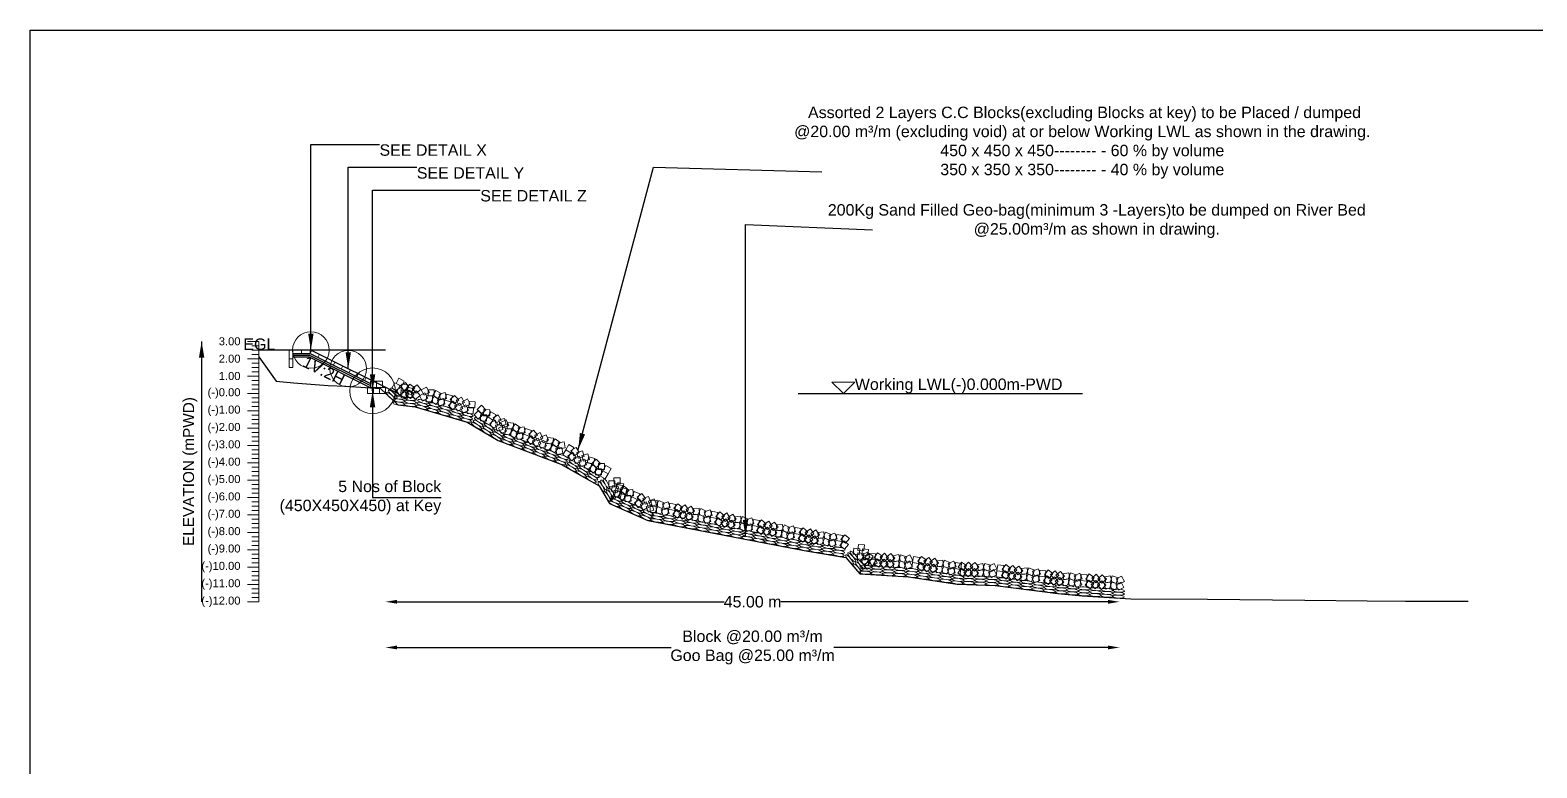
# Model space of a CAD drawing. Header units: inches. Extents: x 89000 to 267201, y -7461 to 18033.
# Drawn here: x 145000 to 151589, y -3229 to 0 of the extents above; entities that cross this region are included whole.
import ezdxf

# ---------------------------------------------------------------- set-up
doc = ezdxf.new("R2010")
doc.units = ezdxf.units.IN
doc.header["$LTSCALE"] = 7
doc.header["$MEASUREMENT"] = 0
for name, color, linetype, lineweight in [('Cross Section Labels', 7, 'Continuous', 9), ('Existing_Bed_Level for Xsection', 7, 'Continuous', 25), ('Long Section Labels', 7, 'Continuous', 9)]:
    doc.layers.add(name, color=color, linetype=linetype, lineweight=lineweight)
doc.styles.get("Standard").update_dxf_attribs({"font": 'arial.ttf'})
doc.dimstyles.new('Appron Lebeling Style', dxfattribs={"dimtxt": 50, "dimasz": 50, "dimexe": 0.18, "dimexo": 0.0625, "dimgap": 0.09, "dimtad": 0, "dimtih": 1, "dimtoh": 1, "dimdec": 4, "dimzin": 0, "dimdsep": 46, "dimtxsty": 'Standard', "dimcen": 0.09, "dimse1": 1, "dimse2": 1, "dimadec": 0, "dimazin": 0, "dimtfac": 1, "dimtdec": 4, "dimtofl": 0, "dimtmove": 0, "dimatfit": 3, "dimfxl": 1, "dimtolj": 1, "dimtzin": 0, "dimarcsym": 0})
doc.dimstyles.get("Standard").update_dxf_attribs({"dimtxt": 0.18, "dimasz": 0.18, "dimexe": 0.18, "dimexo": 0.0625, "dimgap": 0.09, "dimtad": 0, "dimtih": 1, "dimtoh": 1, "dimdec": 4, "dimzin": 0, "dimdsep": 46, "dimtxsty": 'Standard', "dimcen": 0.09, "dimadec": 0, "dimazin": 0, "dimtfac": 1, "dimtdec": 4, "dimtofl": 0, "dimtmove": 0, "dimatfit": 3, "dimfxl": 1, "dimtolj": 1, "dimtzin": 0, "dimarcsym": 0})

# ---------------------------------------------------------------- blocks, each defined once
blk = doc.blocks.new('*D1')
at = {"layer": 'Cross Section Labels', "color": 0, "lineweight": -2, "transparency": 16777216}
for p, q in [((146604.6, -2502.3), (148035.9, -2502.3)), ((149714.3, -2502.3), (148283, -2502.3))]:
    blk.add_line(p, q, dxfattribs=at)
at = {"layer": 'Cross Section Labels', "color": 0, "transparency": 16777216}
for points in [[(146604.6, -2493.9), (146604.6, -2510.6), (146554.6, -2502.3)], [(149714.3, -2493.9), (149714.3, -2510.6), (149764.3, -2502.3)]]:
    blk.add_solid(points, dxfattribs=at)
at = {"layer": 'Defpoints', "color": 0, "transparency": 16777216}
for p in [(146554.6, -1590.3), (149764.3, -2486.2), (149764.3, -2502.3)]:
    blk.add_point(p, dxfattribs=at)
at = {"layer": 'Cross Section Labels', "color": 0, "transparency": 16777216, "insert": (148159.4, -2502.3), "char_height": 50, "attachment_point": 5}
blk.add_mtext('\\A1;45.00 m', dxfattribs=at)
blk = doc.blocks.new('*D2')
at = {"layer": 'Cross Section Labels', "color": 0, "lineweight": -2, "transparency": 16777216}
for p, q in [((146604.6, -2702.3), (147803.8, -2702.3)), ((149714.3, -2702.3), (148515.1, -2702.3))]:
    blk.add_line(p, q, dxfattribs=at)
at = {"layer": 'Cross Section Labels', "color": 0, "transparency": 16777216}
for points in [[(146604.6, -2693.9), (146604.6, -2710.6), (146554.6, -2702.3)], [(149714.3, -2693.9), (149714.3, -2710.6), (149764.3, -2702.3)]]:
    blk.add_solid(points, dxfattribs=at)
at = {"layer": 'Defpoints', "color": 0, "transparency": 16777216}
for p in [(146554.6, -1590.3), (149764.3, -2486.2), (149764.3, -2702.3)]:
    blk.add_point(p, dxfattribs=at)
at = {"layer": 'Cross Section Labels', "color": 0, "transparency": 16777216, "insert": (148159.4, -2702.3), "char_height": 50, "attachment_point": 5}
blk.add_mtext('\\A1;Block @20.00 m³/m ^JGoo Bag @25.00 m³/m ', dxfattribs=at)

msp = doc.modelspace()

# ---------------------------------------------------------------- linework, layer by layer
msp.add_lwpolyline([(145000, 0), (155000, 0), (155000, -7071), (145000, -7071)], close=True)
at = {"layer": 'Cross Section Labels'}
msp.add_lwpolyline([(148556.5977, -1590.28), (148606.5977, -1540.28), (148506.5977, -1540.28)], close=True, dxfattribs=at)
for centre, radius in [((146227.7977, -1400.28), 80), ((146391.1977, -1481.98), 80), ((146497.5977, -1578.88), 100)]:
    msp.add_circle(centre, radius, dxfattribs=at)
at = {"layer": 'Existing_Bed_Level for Xsection'}
for points in [[(146554.5977, -1400.28), (146000, -1400.28)], [(146000, -1430.68), (146076.02131, -1536.32), (146151.99699, -1543.92), (146303.99398, -1556.08), (146379.96966, -1559.12), (146531.96665, -1569), (146607.94233, -1640.44), (146683.96364, -1649.56), (146911.93631, -1715.68), (147047.47157, -1797), (147321.04673, -1899.6), (147488.34274, -1994.6), (147533.93817, -2072.12), (147701.04673, -2145.84), (148293.92601, -2260.6), (148400.42302, -2280.36), (148567.46526, -2307.72), (148628.32464, -2379.92), (148841.04673, -2393.6), (149053.9167, -2424.76), (149221.04673, -2431.6), (149494.6641, -2465.8), (149601.04673, -2475.68), (149813.90935, -2489.36), (150148.30899, -2490.88), (150573.90339, -2495.44), (150847.46015, -2498.48), (151014.66097, -2500), (151288.30084, -2500)], [(146607.7977, -1590.28), (146231.00712, -1401.88471), (146227.7977, -1400.28), (146224.20947, -1400.28), (146148.20947, -1400.28)], [(146148.20947, -1415.48), (146224.20947, -1415.48), (146488.0977, -1547.42412)], [(146148.20947, -1423.08), (146222.41535, -1423.08), (146488.0977, -1555.92117)], [(146148.20947, -1430.68), (146220.62124, -1430.68), (146486.62124, -1563.68)], [(148358.80251, -1590.28), (149602.81291, -1590.28)]]:
    msp.add_lwpolyline(points, dxfattribs=at)
at = {"layer": 'Long Section Labels'}
for points in [[(146000, -1362.28), (145950, -1362.28)], [(146000, -1381.28), (145970, -1381.28)], [(146000, -2502.28), (146000, -2426.28), (146000, -2350.28), (146000, -2274.28), (146000, -2198.28), (146000, -2122.28), (146000, -2046.28), (146000, -1970.28), (146000, -1894.28), (146000, -1818.28), (146000, -1742.28), (146000, -1666.28), (146000, -1590.28), (146000, -1514.28), (146000, -1438.28), (146000, -1362.28)], [(146000, -1438.28), (145950, -1438.28)], [(146000, -1400.28), (145970, -1400.28)], [(146000, -1419.28), (145970, -1419.28)], [(146000, -1514.28), (145950, -1514.28)], [(146000, -1457.28), (145970, -1457.28)], [(146000, -1476.28), (145970, -1476.28)], [(146000, -1495.28), (145970, -1495.28)], [(146000, -1533.28), (145970, -1533.28)], [(146000, -1552.28), (145970, -1552.28)], [(146000, -1571.28), (145970, -1571.28)], [(146000, -1590.28), (145950, -1590.28)], [(146000, -1609.28), (145970, -1609.28)], [(146000, -1628.28), (145970, -1628.28)], [(146000, -1647.28), (145970, -1647.28)], [(146000, -1666.28), (145950, -1666.28)], [(146000, -1685.28), (145970, -1685.28)], [(146000, -1704.28), (145970, -1704.28)], [(146000, -1742.28), (145950, -1742.28)], [(146000, -1723.28), (145970, -1723.28)], [(146000, -1761.28), (145970, -1761.28)], [(146000, -1818.28), (145950, -1818.28)], [(146000, -1780.28), (145970, -1780.28)], [(146000, -1799.28), (145970, -1799.28)], [(146000, -1837.28), (145970, -1837.28)], [(146000, -1894.28), (145950, -1894.28)], [(146000, -1856.28), (145970, -1856.28)], [(146000, -1875.28), (145970, -1875.28)], [(146000, -1970.28), (145950, -1970.28)], [(146000, -1913.28), (145970, -1913.28)], [(146000, -1932.28), (145970, -1932.28)], [(146000, -1951.28), (145970, -1951.28)], [(146000, -1989.28), (145970, -1989.28)], [(146000, -2008.28), (145970, -2008.28)], [(146000, -2027.28), (145970, -2027.28)], [(146000, -2046.28), (145950, -2046.28)], [(146000, -2065.28), (145970, -2065.28)], [(146000, -2084.28), (145970, -2084.28)], [(146000, -2103.28), (145970, -2103.28)], [(146000, -2122.28), (145950, -2122.28)], [(146000, -2141.28), (145970, -2141.28)], [(146000, -2160.28), (145970, -2160.28)], [(146000, -2198.28), (145950, -2198.28)], [(146000, -2179.28), (145970, -2179.28)], [(146000, -2217.28), (145970, -2217.28)], [(146000, -2236.28), (145970, -2236.28)], [(146000, -2274.28), (145950, -2274.28)], [(146000, -2255.28), (145970, -2255.28)], [(146000, -2293.28), (145970, -2293.28)], [(146000, -2350.28), (145950, -2350.28)], [(146000, -2312.28), (145970, -2312.28)], [(146000, -2331.28), (145970, -2331.28)], [(146000, -2369.28), (145970, -2369.28)], [(146000, -2426.28), (145950, -2426.28)], [(146000, -2388.28), (145970, -2388.28)], [(146000, -2407.28), (145970, -2407.28)], [(146000, -2502.28), (145950, -2502.28)], [(146000, -2445.28), (145970, -2445.28)], [(146000, -2464.28), (145970, -2464.28)], [(146000, -2483.28), (145970, -2483.28)]]:
    msp.add_lwpolyline(points, dxfattribs=at)
for points in [[(146148.20947, -1400.28), (146133.00947, -1400.28), (146133.00947, -1438.28), (146148.20947, -1438.28)], [(146148.20947, -1438.28), (146133.00947, -1438.28), (146133.00947, -1476.28), (146148.20947, -1476.28)], [(146186.20947, -1400.28), (146148.20947, -1400.28), (146148.20947, -1415.48), (146186.20947, -1415.48)], [(146224.20947, -1400.28), (146186.20947, -1400.28), (146186.20947, -1415.48), (146224.20947, -1415.48)], [(146264.99535, -1418.87882), (146231.00712, -1401.88471), (146224.20947, -1415.48), (146258.1977, -1432.47412)], [(146298.98358, -1435.87294), (146264.99535, -1418.87882), (146258.1977, -1432.47412), (146292.18594, -1449.46823)], [(146332.97182, -1452.86706), (146298.98358, -1435.87294), (146292.18594, -1449.46823), (146326.17417, -1466.46235)], [(146366.96005, -1469.86117), (146332.97182, -1452.86706), (146326.17417, -1466.46235), (146360.1624, -1483.45647)], [(146400.94828, -1486.85529), (146366.96005, -1469.86117), (146360.1624, -1483.45647), (146394.15064, -1500.45058)], [(146434.93652, -1503.84941), (146400.94828, -1486.85529), (146394.15064, -1500.45058), (146428.13887, -1517.4447)], [(146468.92475, -1520.84352), (146434.93652, -1503.84941), (146428.13887, -1517.4447), (146462.1271, -1534.43882)], [(146501.3977, -1563.68), (146474.7977, -1563.68), (146474.7977, -1590.28), (146501.3977, -1590.28)], [(146514.6977, -1537.08), (146488.0977, -1537.08), (146488.0977, -1563.68), (146514.6977, -1563.68)], [(146527.9977, -1563.68), (146501.3977, -1563.68), (146501.3977, -1590.28), (146527.9977, -1590.28)], [(146541.2977, -1537.08), (146514.6977, -1537.08), (146514.6977, -1563.68), (146541.2977, -1563.68)], [(146554.5977, -1563.68), (146527.9977, -1563.68), (146527.9977, -1590.28), (146554.5977, -1590.28)], [(146617.95821, -1556.03601), (146594.52129, -1543.45545), (146581.94073, -1566.89237), (146605.37765, -1579.47293)], [(146636.17992, -1536.65742), (146612.74299, -1524.07686), (146600.16243, -1547.51378), (146623.59935, -1560.09435)], [(146637.63645, -1583.99667), (146623.63883, -1561.3775), (146601.01966, -1575.37512), (146615.01728, -1597.99428)], [(146648.66786, -1579.49705), (146622.25723, -1576.32866), (146619.08884, -1602.73929), (146645.49947, -1605.90767)], [(146655.85815, -1564.61808), (146641.86053, -1541.99891), (146619.24137, -1555.99653), (146633.23898, -1578.6157)], [(146651.83625, -1553.08642), (146625.42562, -1549.91803), (146622.25723, -1576.32866), (146648.66786, -1579.49705)], [(146672.92645, -1568.63757), (146647.0369, -1562.5309), (146640.93024, -1588.42045), (146666.81978, -1594.52712)], [(146678.90603, -1591.60597), (146657.6084, -1575.66951), (146641.67193, -1596.96713), (146662.96956, -1612.9036)], [(146682.07442, -1565.19534), (146660.77679, -1549.25888), (146644.84032, -1570.5565), (146666.13795, -1586.49297)], [(146688.94743, -1578.7807), (146668.02537, -1595.20712), (146684.45179, -1616.12918), (146705.37385, -1599.70276)], [(146692.11582, -1552.37007), (146671.19376, -1568.79649), (146687.62017, -1589.71855), (146708.54224, -1573.29214)], [(146746.13691, -1585.68296), (146733.3024, -1562.38413), (146710.00357, -1575.21863), (146722.83808, -1598.51746)], [(146767.18451, -1574.83294), (146740.58999, -1574.29327), (146740.05032, -1600.8878), (146766.64485, -1601.42746)], [(146797.42956, -1590.77873), (146774.67338, -1577.00497), (146760.89963, -1599.76115), (146783.65581, -1613.5349)], [(146654.70475, -1588.01615), (146628.8152, -1581.90949), (146622.70853, -1607.79903), (146648.59808, -1613.9057)], [(146738.72734, -1611.23014), (146725.89283, -1587.93131), (146702.594, -1600.76581), (146715.42851, -1624.06464)], [(146759.77494, -1600.38011), (146733.18042, -1599.84045), (146732.64075, -1626.43497), (146759.23528, -1626.97464)], [(146790.01999, -1616.3259), (146767.26381, -1602.55215), (146753.49006, -1625.30832), (146776.24624, -1639.08208)], [(146807.04813, -1612.13951), (146781.21503, -1618.48076), (146787.55628, -1644.31385), (146813.38937, -1637.97261)], [(146814.4577, -1586.59234), (146788.6246, -1592.93358), (146794.96585, -1618.76667), (146820.79894, -1612.42543)], [(146839.32775, -1626.56745), (146813.78058, -1619.15788), (146806.37101, -1644.70506), (146831.91818, -1652.11463)], [(146846.73732, -1601.02027), (146821.19015, -1593.6107), (146813.78058, -1619.15788), (146839.32775, -1626.56745)], [(146867.20188, -1643.41993), (146848.77067, -1624.2405), (146829.59124, -1642.67171), (146848.02245, -1661.85114)], [(146874.61145, -1617.87276), (146856.18024, -1598.69333), (146837.00081, -1617.12453), (146855.43202, -1636.30396)], [(146879.19028, -1632.3929), (146855.88124, -1645.20884), (146868.69719, -1668.51789), (146892.00623, -1655.70194)], [(146886.59985, -1606.84572), (146863.29081, -1619.66167), (146876.10676, -1642.97071), (146899.4158, -1630.15476)], [(146917.55758, -1663.09713), (146904.72308, -1639.79829), (146881.42425, -1652.6328), (146894.25875, -1675.93163)], [(146924.96715, -1637.54995), (146912.13265, -1614.25112), (146888.83382, -1627.08562), (146901.66832, -1650.38445)], [(146946.01475, -1626.69992), (146919.42023, -1626.16026), (146918.88057, -1652.75479), (146945.47509, -1653.29445)], [(146992.77204, -1661.48495), (146974.28575, -1642.35861), (146955.15941, -1660.84491), (146973.6457, -1679.97125)], [(146938.60518, -1652.2471), (146912.01066, -1651.70744), (146911.471, -1678.30196), (146938.06552, -1678.84163)], [(146979.0866, -1684.29435), (146960.6003, -1665.16801), (146941.47396, -1683.65431), (146959.96026, -1702.78065)], [(146996.61925, -1684.59337), (146970.02328, -1684.1302), (146969.56011, -1710.72617), (146996.15608, -1711.18934)], [(147010.30469, -1661.78397), (146983.70872, -1661.32081), (146983.24556, -1687.91677), (147009.84152, -1688.37994)], [(147024.1465, -1706.78324), (147001.3371, -1693.09779), (146987.65166, -1715.90719), (147010.46105, -1729.59264)], [(147037.83194, -1683.97384), (147015.02254, -1670.2884), (147001.3371, -1693.09779), (147024.1465, -1706.78324)], [(147046.79529, -1730.19275), (147033.87057, -1706.94385), (147010.62166, -1719.86857), (147023.54638, -1743.11747)], [(147060.48073, -1707.38335), (147047.55601, -1684.13445), (147024.30711, -1697.05917), (147037.23183, -1720.30807)], [(147074.88681, -1699.78188), (147049.07849, -1706.22321), (147055.51983, -1732.03153), (147081.32814, -1725.5902)], [(147092.78491, -1729.97619), (147081.76883, -1705.7645), (147057.55714, -1716.78057), (147068.57322, -1740.99227)], [(147061.20136, -1722.59128), (147035.39305, -1729.03261), (147041.83438, -1754.84093), (147067.6427, -1748.39959)], [(147083.44428, -1754.88227), (147072.42821, -1730.67057), (147048.21652, -1741.68665), (147059.23259, -1765.89834)], [(147105.25965, -1745.67279), (147078.78418, -1743.10191), (147076.2133, -1769.57738), (147102.68878, -1772.14826)], [(147114.60028, -1720.76671), (147088.12481, -1718.19584), (147085.55393, -1744.67131), (147112.0294, -1747.24218)], [(147134.19738, -1763.88375), (147112.56059, -1748.41089), (147097.08773, -1770.04768), (147118.72452, -1785.52054)], [(147143.53801, -1738.97767), (147121.90122, -1723.50481), (147106.42836, -1745.1416), (147128.06514, -1760.61446)], [(147151.49569, -1761.01118), (147125.25347, -1765.35928), (147129.60158, -1791.6015), (147155.84379, -1787.2534)], [(147160.83631, -1736.1051), (147134.5941, -1740.45321), (147138.9422, -1766.69542), (147165.18442, -1762.34732)], [(147182.57806, -1777.86424), (147157.67198, -1768.52361), (147148.33136, -1793.42969), (147173.23743, -1802.77032)], [(147191.91869, -1752.95816), (147167.01261, -1743.61754), (147157.67198, -1768.52361), (147182.57806, -1777.86424)], [(147209.08249, -1796.79802), (147192.17122, -1776.26589), (147171.63908, -1793.17716), (147188.55036, -1813.7093)], [(147218.42312, -1771.89194), (147201.51184, -1751.35981), (147180.97971, -1768.27109), (147197.89098, -1788.80322)], [(147231.21932, -1761.81352), (147206.99887, -1772.81031), (147217.99566, -1797.03077), (147242.21612, -1786.03398)], [(147267.12745, -1795.36058), (147256.11138, -1771.14889), (147231.89968, -1782.16496), (147242.91576, -1806.37665)], [(147221.8787, -1786.7196), (147197.65824, -1797.71639), (147208.65503, -1821.93685), (147232.87549, -1810.94005)], [(147257.78683, -1820.26666), (147246.77075, -1796.05496), (147222.55906, -1807.07104), (147233.57513, -1831.28273)], [(147279.60219, -1811.05718), (147253.12672, -1808.4863), (147250.55585, -1834.96177), (147277.03132, -1837.53265)], [(147288.94282, -1786.1511), (147262.46735, -1783.58022), (147259.89647, -1810.0557), (147286.37194, -1812.62657)], [(147308.53992, -1829.26814), (147286.90313, -1813.79528), (147271.43027, -1835.43206), (147293.06706, -1850.90493)], [(147317.88055, -1804.36206), (147296.24376, -1788.8892), (147280.7709, -1810.52599), (147302.40769, -1825.99885)], [(147325.83823, -1826.39557), (147299.59601, -1830.74367), (147303.94412, -1856.98589), (147330.18633, -1852.63778)], [(147335.17886, -1801.48949), (147308.93664, -1805.8376), (147313.28474, -1832.07981), (147339.52696, -1827.73171)], [(147365.32267, -1849.57948), (147342.19189, -1836.44453), (147329.05694, -1859.57531), (147352.18773, -1872.71026)], [(147378.45762, -1826.4487), (147355.32684, -1813.31375), (147342.19189, -1836.44453), (147365.32267, -1849.57948)], [(147401.66085, -1849.30877), (147388.18275, -1826.37625), (147365.25022, -1839.85435), (147378.72833, -1862.78688)], [(147415.88065, -1841.36428), (147390.23409, -1848.42219), (147397.292, -1874.06874), (147422.93856, -1867.01083)], [(147388.52591, -1872.43955), (147375.0478, -1849.50703), (147352.11528, -1862.98514), (147365.59338, -1885.91766)], [(147402.7457, -1864.49506), (147377.09914, -1871.55297), (147384.15705, -1897.19953), (147409.80361, -1890.14162)], [(147432.94179, -1903.26354), (147425.86346, -1877.62261), (147400.22253, -1884.70094), (147407.30086, -1910.34187)], [(147446.07674, -1880.13276), (147438.9984, -1854.49183), (147413.35748, -1861.57016), (147420.43581, -1887.21109)], [(147455.93248, -1897.59319), (147430.18894, -1890.89765), (147423.4934, -1916.64119), (147449.23694, -1923.33673)], [(147469.06743, -1874.4624), (147443.32389, -1867.76687), (147436.62835, -1893.51041), (147462.37189, -1900.20594)], [(147481.65231, -1920.12143), (147462.71301, -1901.44355), (147444.03514, -1920.38285), (147462.97444, -1939.06072)], [(147494.78726, -1896.99064), (147475.84796, -1878.31277), (147457.17009, -1897.25207), (147476.10939, -1915.92994)], [(147512.32204, -1896.86946), (147485.72261, -1897.04372), (147485.89687, -1923.64315), (147512.4963, -1923.46889)], [(147540.37311, -1918.39333), (147517.24232, -1905.25839), (147504.10737, -1928.38917), (147527.23816, -1941.52412)], [(147499.18709, -1920.00024), (147472.58766, -1920.17451), (147472.76193, -1946.77393), (147499.36136, -1946.59967)], [(147527.23816, -1941.52412), (147504.10737, -1928.38917), (147490.97243, -1951.51995), (147514.10321, -1964.6549)], [(147557.23417, -1999.41751), (147557.00328, -1972.81851), (147530.40428, -1973.0494), (147530.63517, -1999.6484)], [(147580.16221, -1985.93178), (147579.93132, -1959.33278), (147553.33232, -1959.56367), (147553.56321, -1986.16267)], [(147573.52132, -1999.6321), (147547.77556, -1992.94513), (147541.08859, -2018.69089), (147566.83435, -2025.37786)], [(147579.98952, -2017.72904), (147553.70216, -2013.66274), (147549.63586, -2039.95009), (147575.92322, -2044.0164)], [(147580.33299, -2048.29831), (147586.99946, -2022.54723), (147561.24838, -2015.88076), (147554.58191, -2041.63184)], [(147590.72582, -1993.39199), (147564.43846, -1989.32569), (147560.37216, -2015.61305), (147586.65951, -2019.67935)], [(147596.44936, -1986.14637), (147570.7036, -1979.4594), (147564.01663, -2005.20516), (147589.76239, -2011.89213)], [(147607.84934, -2037.54978), (147587.12366, -2020.87626), (147570.45014, -2041.60195), (147591.17582, -2058.27546)], [(147603.26103, -2034.81258), (147609.9275, -2009.0615), (147584.17642, -2002.39503), (147577.50995, -2028.14611)], [(147618.58563, -2013.21273), (147597.85995, -1996.53922), (147581.18644, -2017.2649), (147601.91212, -2033.93841)], [(147625.28258, -2035.66159), (147598.83621, -2038.51637), (147601.69099, -2064.96273), (147628.13736, -2062.10795)], [(147636.01887, -2011.32454), (147609.57251, -2014.17932), (147612.42729, -2040.62569), (147638.87366, -2037.7709)], [(147666.0968, -2029.91103), (147641.75976, -2019.17474), (147631.02346, -2043.51179), (147655.36051, -2054.24808)], [(147691.48629, -2050.31562), (147675.76509, -2028.85859), (147654.30807, -2044.5798), (147670.02927, -2066.03682)], [(147704.83279, -2040.97814), (147680.02836, -2050.58544), (147689.63567, -2075.38987), (147714.4401, -2065.78256)], [(147655.36051, -2054.24808), (147631.02346, -2043.51179), (147620.28716, -2067.84883), (147644.62421, -2078.58513)], [(147680.74999, -2074.65266), (147665.02879, -2053.19564), (147643.57177, -2068.91685), (147659.29297, -2090.37387)], [(147694.09649, -2065.31519), (147669.29206, -2074.92249), (147678.89937, -2099.72692), (147703.7038, -2090.11961)], [(147728.04689, -2100.84221), (147718.41984, -2076.04544), (147693.62307, -2085.67249), (147703.25012, -2110.46926)], [(147738.78319, -2076.50516), (147729.15613, -2051.70839), (147704.35936, -2061.33545), (147713.98642, -2086.13222)], [(147737.33679, -2083.24477), (147710.80343, -2085.1265), (147712.68515, -2111.65985), (147739.21851, -2109.77813)], [(147742.39176, -2057.1295), (147715.8584, -2059.01123), (147717.74012, -2085.54459), (147744.27348, -2083.66286)], [(147768.90694, -2096.37324), (147744.99219, -2084.72658), (147733.34553, -2108.64133), (147757.26029, -2120.28799)], [(147773.96191, -2070.25797), (147750.04716, -2058.61131), (147738.40051, -2082.52607), (147762.31526, -2094.17272)], [(147785.48367, -2090.65525), (147760.3345, -2099.3201), (147768.99935, -2124.46926), (147794.14851, -2115.80442)], [(147790.53864, -2064.53998), (147765.38947, -2073.20483), (147774.05432, -2098.35399), (147799.20348, -2089.68915)], [(147818.9419, -2102.08708), (147792.82663, -2097.03211), (147787.77165, -2123.14738), (147813.88692, -2128.20235)], [(147823.99687, -2075.97181), (147797.8816, -2070.91684), (147792.82663, -2097.03211), (147818.9419, -2102.08708)], [(147848.23343, -2116.33415), (147828.13399, -2098.91081), (147810.71066, -2119.01025), (147830.81009, -2136.43359)], [(147853.2884, -2090.21888), (147833.18897, -2072.79555), (147815.76563, -2092.89498), (147835.86507, -2110.31832)], [(147859.16907, -2104.26231), (147837.12245, -2119.14542), (147852.00556, -2141.19203), (147874.05217, -2126.30893)], [(147864.22404, -2078.14705), (147842.17743, -2093.03015), (147857.06053, -2115.07676), (147879.10714, -2100.19366)], [(147905.22526, -2105.23393), (147890.32461, -2083.19917), (147868.28985, -2098.09982), (147883.1905, -2120.13458)], [(147925.19864, -2092.51431), (147898.66528, -2094.39603), (147900.547, -2120.92939), (147927.08036, -2119.04767)], [(147956.76879, -2105.64277), (147932.85404, -2093.99612), (147921.20739, -2117.91087), (147945.12214, -2129.55753)], [(147973.34552, -2099.92479), (147948.19636, -2108.58963), (147956.8612, -2133.7388), (147982.01036, -2125.07395)], [(148006.80375, -2111.35662), (147980.68848, -2106.30165), (147975.63351, -2132.41691), (148001.74878, -2137.47189)], [(148036.09528, -2125.60369), (148015.99585, -2108.18035), (147998.57251, -2128.27979), (148018.67195, -2145.70312)], [(147900.17029, -2131.3492), (147885.26963, -2109.31444), (147863.23488, -2124.21509), (147878.13553, -2146.24985)], [(147920.14367, -2118.62958), (147893.61031, -2120.5113), (147895.49203, -2147.04466), (147922.02539, -2145.16294)], [(147951.71382, -2131.75804), (147927.79907, -2120.11139), (147916.15241, -2144.02614), (147940.06717, -2155.67279)], [(147968.29055, -2126.04006), (147943.14138, -2134.7049), (147951.80623, -2159.85407), (147976.95539, -2151.18922)], [(148001.74878, -2137.47189), (147975.63351, -2132.41691), (147970.57854, -2158.53218), (147996.6938, -2163.58715)], [(148031.04031, -2151.71896), (148010.94087, -2134.29562), (147993.51754, -2154.39506), (148013.61697, -2171.81839)], [(148041.97595, -2139.64712), (148019.92933, -2154.53022), (148034.81244, -2176.57684), (148056.85905, -2161.69374)], [(148047.03092, -2113.53185), (148024.98431, -2128.41495), (148039.86741, -2150.46157), (148061.91402, -2135.57847)], [(148082.97717, -2166.734), (148068.07651, -2144.69925), (148046.04176, -2159.5999), (148060.94241, -2181.63466)], [(148088.03214, -2140.61873), (148073.13149, -2118.58398), (148051.09673, -2133.48463), (148065.99738, -2155.51939)], [(148102.95055, -2154.01438), (148076.41719, -2155.89611), (148078.29891, -2182.42946), (148104.83227, -2180.54774)], [(148108.00552, -2127.89911), (148081.47216, -2129.78084), (148083.35388, -2156.3142), (148109.88724, -2154.43247)], [(148134.5207, -2167.14285), (148110.60595, -2155.49619), (148098.95929, -2179.41094), (148122.87405, -2191.0576)], [(148139.57568, -2141.02758), (148115.66092, -2129.38092), (148104.01427, -2153.29568), (148127.92902, -2164.94233)], [(148151.09743, -2161.42486), (148125.94826, -2170.08971), (148134.61311, -2195.23887), (148159.76227, -2186.57403)], [(148156.1524, -2135.30959), (148131.00324, -2143.97444), (148139.66808, -2169.1236), (148164.81724, -2160.45876)], [(148184.55566, -2172.85669), (148158.44039, -2167.80172), (148153.38542, -2193.91699), (148179.50068, -2198.97196)], [(148189.61063, -2146.74142), (148163.49536, -2141.68645), (148158.44039, -2167.80172), (148184.55566, -2172.85669)], [(148213.84719, -2187.10376), (148193.74776, -2169.68043), (148176.32442, -2189.77986), (148196.42385, -2207.2032)], [(148218.90216, -2160.98849), (148198.80273, -2143.56516), (148181.37939, -2163.66459), (148201.47883, -2181.08793)], [(148229.8378, -2148.91666), (148207.79119, -2163.79976), (148222.67429, -2185.84637), (148244.7209, -2170.96327)], [(148270.83902, -2176.00354), (148255.93837, -2153.96878), (148233.90361, -2168.86943), (148248.80426, -2190.90419)], [(148290.8124, -2163.28392), (148264.27904, -2165.16564), (148266.16077, -2191.699), (148292.69412, -2189.81728)], [(148322.38256, -2176.41238), (148298.4678, -2164.76573), (148286.82115, -2188.68048), (148310.7359, -2200.32714)], [(148338.26202, -2170.34851), (148313.18068, -2179.20776), (148322.03993, -2204.2891), (148347.12127, -2195.42985)], [(148224.78283, -2175.03192), (148202.73621, -2189.91503), (148217.61932, -2211.96164), (148239.66593, -2197.07854)], [(148265.78405, -2202.11881), (148250.88339, -2180.08405), (148228.84864, -2194.9847), (148243.74929, -2217.01946)], [(148285.75743, -2189.39919), (148259.22407, -2191.28091), (148261.10579, -2217.81427), (148287.63915, -2215.93255)], [(148317.32758, -2202.52765), (148293.41283, -2190.881), (148281.76618, -2214.79575), (148305.68093, -2226.4424)], [(148333.40934, -2196.50213), (148308.328, -2205.36138), (148317.18725, -2230.44272), (148342.26859, -2221.58347)], [(148366.95506, -2207.67463), (148340.80144, -2202.82195), (148335.94877, -2228.97557), (148362.10238, -2233.82824)], [(148371.80773, -2181.52101), (148345.65412, -2176.66834), (148340.80144, -2202.82195), (148366.95506, -2207.67463)], [(148396.35599, -2221.69454), (148376.12229, -2204.42731), (148358.85506, -2224.66101), (148379.08876, -2241.92824)], [(148401.20867, -2195.54093), (148380.97497, -2178.27369), (148363.70773, -2198.50739), (148383.94143, -2215.77463)], [(148407.19786, -2209.53842), (148385.26711, -2224.59173), (148400.32042, -2246.52248), (148422.25117, -2231.46917)], [(148412.05054, -2183.3848), (148390.11978, -2198.43811), (148405.17309, -2220.36887), (148427.10385, -2205.31556)], [(148447.46696, -2235.30408), (148431.93689, -2213.70832), (148410.34113, -2229.23839), (148425.8712, -2250.83415)], [(148451.76651, -2209.05387), (148436.23644, -2187.4581), (148414.64068, -2202.98817), (148430.17075, -2224.58393)], [(148467.06512, -2222.0136), (148440.59708, -2224.65993), (148443.24341, -2251.12796), (148469.71144, -2248.48164)], [(148471.36467, -2195.76339), (148444.89663, -2198.40971), (148447.54295, -2224.87775), (148474.01099, -2222.23142)], [(148499.00084, -2234.22593), (148474.76008, -2223.27397), (148463.80812, -2247.51473), (148488.04888, -2258.46669)], [(148503.30039, -2207.97571), (148479.05963, -2197.02375), (148468.10767, -2221.26451), (148492.34843, -2232.21647)], [(148515.40573, -2228.03215), (148490.51698, -2237.41885), (148499.90367, -2262.3076), (148524.79242, -2252.92091)], [(148519.70528, -2201.78194), (148494.81652, -2211.16863), (148504.20321, -2236.05738), (148529.09197, -2226.67069)], [(148549.1798, -2238.49409), (148522.92958, -2234.19454), (148518.63003, -2260.44476), (148544.88025, -2264.74431)], [(148553.47934, -2212.24387), (148527.22913, -2207.94432), (148522.92958, -2234.19454), (148549.1798, -2238.49409)], [(148578.87011, -2251.89029), (148558.27645, -2235.05399), (148541.44015, -2255.64765), (148562.03382, -2272.48395)], [(148583.16966, -2225.64007), (148562.57599, -2208.80377), (148545.7397, -2229.39744), (148566.33336, -2246.23373)], [(148628.53061, -2270.20524), (148602.0276, -2267.93576), (148599.75812, -2294.43877), (148626.26113, -2296.70825)], [(148643.41638, -2317.03699), (148645.66475, -2290.53218), (148619.15994, -2288.28381), (148616.91157, -2314.78862)], [(148648.869, -2253.06144), (148622.36599, -2250.79197), (148620.09652, -2277.29497), (148646.59953, -2279.56445)], [(148666.94721, -2319.6874), (148645.12056, -2304.48354), (148629.9167, -2326.31019), (148651.74335, -2341.51405)], [(148663.75477, -2299.89319), (148666.00314, -2273.38838), (148639.49834, -2271.14001), (148637.24997, -2297.64482)], [(148661.99806, -2285.06028), (148638.14867, -2296.84019), (148649.92858, -2320.68959), (148673.77798, -2308.90968)], [(148687.2856, -2302.5436), (148665.45896, -2287.33974), (148650.25509, -2309.16639), (148672.08174, -2324.37025)], [(148696.63462, -2292.163), (148670.08945, -2290.4559), (148668.38236, -2317.00107), (148694.92752, -2318.70817)], [(148727.49455, -2302.58596), (148705.35048, -2287.84824), (148690.61276, -2309.99231), (148712.75683, -2324.73003)], [(148736.81339, -2289.22645), (148716.82903, -2306.78166), (148734.38424, -2326.76602), (148754.3686, -2309.21081)], [(148780.91473, -2310.90296), (148763.34361, -2290.93259), (148743.37324, -2308.50371), (148760.94436, -2328.47408)], [(148799.11652, -2295.75637), (148773.03508, -2300.98306), (148778.26178, -2327.0645), (148804.34322, -2321.83781)], [(148832.09507, -2304.78116), (148806.89795, -2296.25678), (148798.37356, -2321.4539), (148823.57069, -2329.97829)], [(148847.81422, -2297.00998), (148823.96483, -2308.78989), (148835.74474, -2332.63929), (148859.59413, -2320.85938)], [(148889.56651, -2307.76234), (148863.24699, -2303.90968), (148859.39433, -2330.2292), (148885.71384, -2334.08186)], [(148919.48027, -2320.65186), (148898.60336, -2304.16809), (148882.11959, -2325.04501), (148902.99651, -2341.52877)], [(148660.29096, -2311.60545), (148636.44157, -2323.38536), (148648.22148, -2347.23475), (148672.07088, -2335.45484)], [(148683.26356, -2349.73416), (148671.97272, -2325.64937), (148647.88794, -2336.94021), (148659.17878, -2361.025)], [(148694.92752, -2318.70817), (148668.38236, -2317.00107), (148666.67526, -2343.54623), (148693.22042, -2345.25333)], [(148703.60196, -2332.59036), (148692.31112, -2308.50558), (148668.22633, -2319.79642), (148679.51717, -2343.8812)], [(148725.78745, -2329.13113), (148703.64338, -2314.39341), (148688.90566, -2336.53747), (148711.04973, -2351.27519)], [(148735.10629, -2315.77162), (148715.12193, -2333.32682), (148732.67714, -2353.31118), (148752.6615, -2335.75598)], [(148779.20763, -2337.44813), (148761.63651, -2317.47775), (148741.66614, -2335.04887), (148759.23726, -2355.01925)], [(148797.40942, -2322.30153), (148771.32798, -2327.52823), (148776.55468, -2353.60967), (148802.63612, -2348.38297)], [(148830.38797, -2331.32633), (148805.19085, -2322.80195), (148796.66646, -2347.99907), (148821.86359, -2356.52345)], [(148846.10712, -2323.55515), (148822.25773, -2335.33506), (148834.03764, -2359.18445), (148857.88703, -2347.40454)], [(148885.71384, -2334.08186), (148859.39433, -2330.2292), (148855.54166, -2356.54872), (148881.86118, -2360.40138)], [(148915.62761, -2346.97138), (148894.7507, -2330.48761), (148878.26693, -2351.36453), (148899.14385, -2367.84829)], [(148925.99844, -2334.41099), (148904.65717, -2350.28896), (148920.53513, -2371.63024), (148941.87641, -2355.75227)], [(148929.8511, -2308.09147), (148908.50983, -2323.96944), (148924.3878, -2345.31072), (148945.72907, -2329.43275)], [(148968.1981, -2359.59011), (148952.30314, -2338.26148), (148930.97451, -2354.15644), (148946.86947, -2375.48507)], [(148972.05076, -2333.27059), (148956.1558, -2311.94197), (148934.82718, -2327.83693), (148950.72213, -2349.16555)], [(148987.56748, -2345.96837), (148961.14826, -2349.06428), (148964.24416, -2375.4835), (148990.66339, -2372.3876)], [(148991.42014, -2319.64886), (148965.00092, -2322.74476), (148968.09683, -2349.16399), (148994.51605, -2346.06808)], [(149019.7062, -2357.63602), (148995.28276, -2347.09774), (148984.74448, -2371.52118), (149009.16792, -2382.05946)], [(149023.55886, -2331.3165), (148999.13542, -2320.77822), (148988.59714, -2345.20167), (149013.02059, -2355.73995)], [(149036.00342, -2351.16425), (149011.27784, -2360.9727), (149021.08629, -2385.69828), (149045.81187, -2375.88983)], [(149039.85608, -2324.84473), (149015.1305, -2334.65318), (149024.93896, -2359.37876), (149049.66454, -2349.57031)], [(149069.95046, -2361.0505), (149043.63095, -2357.19784), (149039.77828, -2383.51735), (149066.0978, -2387.37002)], [(149073.80313, -2334.73098), (149047.48361, -2330.87832), (149043.63095, -2357.19784), (149069.95046, -2361.0505)], [(149094.31561, -2369.42669), (149071.83395, -2355.20928), (149057.61653, -2377.69094), (149080.09819, -2391.90835)], [(149095.40333, -2342.84894), (149072.92167, -2328.63153), (149058.70426, -2351.11319), (149081.18592, -2365.3306)], [(149103.32044, -2355.85354), (149083.75082, -2373.86992), (149101.7672, -2393.43954), (149121.33682, -2375.42316)], [(149104.40817, -2329.27579), (149084.83855, -2347.29217), (149102.85493, -2366.86179), (149122.42455, -2348.84541)], [(149147.91518, -2376.49593), (149129.88323, -2356.94066), (149110.32796, -2374.97261), (149128.35991, -2394.52788)], [(149149.00291, -2349.91818), (149130.97095, -2330.36291), (149111.41569, -2348.39486), (149129.44764, -2367.95013)], [(149165.75888, -2360.92907), (149139.80639, -2366.76244), (149145.63976, -2392.71493), (149171.59225, -2386.88156)], [(149166.84661, -2334.35131), (149140.89412, -2340.18469), (149146.72749, -2366.13718), (149172.67998, -2360.30381)], [(149198.93888, -2369.18251), (149173.54986, -2361.24792), (149165.61527, -2386.63694), (149191.00429, -2394.57153)], [(149200.0266, -2342.60475), (149174.63758, -2334.67017), (149166.703, -2360.05919), (149192.09202, -2367.99378)], [(149214.47257, -2361.04694), (149190.90431, -2373.3797), (149203.23708, -2396.94796), (149226.80534, -2384.6152)], [(149215.5603, -2334.46919), (149191.99204, -2346.80195), (149204.3248, -2370.37021), (149227.89306, -2358.03745)], [(149254.52299, -2369.91569), (149228.12838, -2366.61657), (149224.82926, -2393.01119), (149251.22388, -2396.3103)], [(149257.82211, -2343.52107), (149231.42749, -2340.22195), (149228.12838, -2366.61657), (149254.52299, -2369.91569)], [(149284.70084, -2382.17419), (149263.48238, -2366.13246), (149247.44065, -2387.35092), (149268.65911, -2403.39265)], [(149287.99995, -2355.77957), (149266.78149, -2339.73784), (149250.73977, -2360.9563), (149271.95823, -2376.99803)], [(149294.80562, -2369.39879), (149273.80248, -2385.72141), (149290.1251, -2406.72455), (149311.12824, -2390.40193)], [(149298.10474, -2343.00417), (149277.1016, -2359.32679), (149293.42422, -2380.32994), (149314.42736, -2364.00731)], [(149340.82384, -2367.29157), (149324.48449, -2346.30143), (149303.49436, -2362.64077), (149319.8337, -2383.63091)], [(149359.9029, -2353.26609), (149333.55451, -2356.9161), (149337.20453, -2383.26449), (149363.55291, -2379.61448)], [(149392.27955, -2364.25627), (149367.64019, -2354.23319), (149357.61711, -2378.87255), (149382.25647, -2388.89562)], [(149408.43727, -2357.44369), (149383.92311, -2367.7692), (149394.24863, -2392.28336), (149418.76278, -2381.95785)], [(149442.58443, -2366.61489), (149416.18982, -2363.31577), (149412.8907, -2389.71039), (149439.28531, -2393.00951)], [(149472.76228, -2378.87339), (149451.54382, -2362.83167), (149435.50209, -2384.05013), (149456.72055, -2400.09185)], [(149482.86706, -2366.098), (149461.86392, -2382.42062), (149478.18654, -2403.42376), (149499.18968, -2387.10114)], [(149523.17729, -2389.44206), (149506.18005, -2368.98103), (149485.71901, -2385.97827), (149502.71625, -2406.4393)], [(149337.52472, -2393.68619), (149321.18538, -2372.69605), (149300.19524, -2389.03539), (149316.53458, -2410.02553)], [(149356.60378, -2379.66071), (149330.2554, -2383.31072), (149333.90541, -2409.65911), (149360.25379, -2406.00909)], [(149388.98043, -2390.65088), (149364.34107, -2380.62781), (149354.318, -2405.26717), (149378.95735, -2415.29024)], [(149405.13815, -2383.83831), (149380.624, -2394.16382), (149390.94951, -2418.67798), (149415.46366, -2408.35246)], [(149439.28531, -2393.00951), (149412.8907, -2389.71039), (149409.59158, -2416.10501), (149435.9862, -2419.40413)], [(149469.46316, -2405.26801), (149448.2447, -2389.22628), (149432.20297, -2410.44474), (149453.42143, -2426.48647)], [(149479.56794, -2392.49261), (149458.5648, -2408.81524), (149474.88742, -2429.81838), (149495.89056, -2413.49575)], [(149520.71747, -2415.92808), (149503.72023, -2395.46705), (149483.2592, -2412.46429), (149500.25643, -2432.92532)], [(149539.34182, -2401.30419), (149513.12254, -2405.78854), (149517.60688, -2432.00782), (149543.82616, -2427.52347)], [(149541.80164, -2374.81817), (149515.58236, -2379.30251), (149520.0667, -2405.52179), (149546.28598, -2401.03745)], [(149572.05093, -2411.26135), (149547.1059, -2402.02526), (149537.86981, -2426.97029), (149562.81484, -2436.20638)], [(149574.51075, -2384.77533), (149549.56572, -2375.53924), (149540.32963, -2400.48427), (149565.27466, -2409.72036)], [(149587.98432, -2403.93944), (149563.81019, -2415.03771), (149574.90847, -2439.21184), (149599.08259, -2428.11356)], [(149590.44414, -2377.45342), (149566.27001, -2388.55169), (149577.36829, -2412.72582), (149601.54241, -2401.62754)], [(149620.58728, -2411.44097), (149594.04204, -2409.73499), (149592.33607, -2436.28023), (149618.8813, -2437.98621)], [(149622.29326, -2384.89573), (149595.74802, -2383.18976), (149594.04204, -2409.73499), (149620.58728, -2411.44097)], [(149651.44765, -2421.86263), (149629.30296, -2407.12584), (149614.56618, -2429.27053), (149636.71086, -2444.00732)], [(149653.15362, -2395.31739), (149631.00893, -2380.58061), (149616.27215, -2402.7253), (149638.41684, -2417.46208)], [(149660.76593, -2408.50272), (149640.78231, -2426.05878), (149658.33837, -2446.04239), (149678.32198, -2428.48634)], [(149662.47191, -2381.95748), (149642.48829, -2399.51354), (149660.04434, -2419.49716), (149680.02796, -2401.9411)], [(149704.86818, -2430.17737), (149687.29622, -2410.20774), (149667.32659, -2427.7797), (149684.89855, -2447.74933)], [(149706.57416, -2403.63213), (149689.0022, -2383.6625), (149669.03257, -2401.23446), (149686.60453, -2421.20409)], [(149723.06934, -2415.03), (149696.98811, -2420.2578), (149702.21591, -2446.33902), (149728.29713, -2441.11122)], [(149724.77531, -2388.48477), (149698.69409, -2393.71256), (149703.92189, -2419.79378), (149730.00311, -2414.56599)], [(149756.04826, -2424.05341), (149730.85078, -2415.53009), (149722.32746, -2440.72757), (149747.52494, -2449.25089)], [(149757.75424, -2397.50817), (149732.55676, -2388.98485), (149724.03344, -2414.18234), (149749.23092, -2422.70565)], [(149771.76709, -2416.28156), (149747.91819, -2428.06248), (149759.69911, -2451.91138), (149783.54801, -2440.13046)], [(149773.47306, -2389.73632), (149749.62417, -2401.51724), (149761.40509, -2425.36614), (149785.25399, -2413.58522)]]:
    msp.add_lwpolyline(points, close=True, dxfattribs=at)
for centre, major_axis in [((146586.29978, -1593.48755), (18.42627, -17.32624)), ((146595.15032, -1584.0751), (18.42627, -17.32624)), ((146577.44924, -1602.90001), (18.42627, -17.32624)), ((146611.34784, -1634.34223), (25.11274, -3.01268)), ((146612.88677, -1621.51421), (25.11274, -3.01268)), ((146614.4257, -1608.68619), (25.11274, -3.01268)), ((146661.57331, -1640.36759), (25.11274, -3.01268)), ((146663.11224, -1627.53957), (25.11274, -3.01268)), ((146664.65117, -1614.71155), (25.11274, -3.01268)), ((146711.94391, -1650.94903), (24.29172, -7.04544)), ((146715.54284, -1638.5404), (24.29172, -7.04544)), ((146719.14178, -1626.13177), (24.29172, -7.04544)), ((146764.12628, -1652.63128), (24.29172, -7.04544)), ((146767.72521, -1640.22265), (24.29172, -7.04544)), ((146816.30864, -1654.31354), (24.29172, -7.04544)), ((146760.52734, -1665.03991), (24.29172, -7.04544)), ((146809.11078, -1679.1308), (24.29172, -7.04544)), ((146812.70971, -1666.72217), (24.29172, -7.04544)), ((146857.69421, -1693.22168), (24.29172, -7.04544)), ((146861.29314, -1680.81305), (24.29172, -7.04544)), ((146864.89208, -1668.40442), (24.29172, -7.04544)), ((146906.27764, -1707.31257), (24.29172, -7.04544)), ((146909.87657, -1694.90394), (24.29172, -7.04544)), ((146913.47551, -1682.49531), (24.29172, -7.04544)), ((146958.62521, -1721.09226), (21.68848, -13.0129)), ((146965.27243, -1710.01341), (21.68848, -13.0129)), ((146951.97799, -1732.17111), (21.68848, -13.0129)), ((146995.35495, -1758.19691), (21.68848, -13.0129)), ((147002.00217, -1747.11806), (21.68848, -13.0129)), ((147008.64938, -1736.03921), (21.68848, -13.0129)), ((147038.73191, -1784.22272), (21.68848, -13.0129)), ((147045.37913, -1773.14387), (21.68848, -13.0129)), ((147052.02634, -1762.06501), (21.68848, -13.0129)), ((147093.00586, -1779.58011), (23.68212, -8.8816)), ((147083.93211, -1803.77458), (23.68212, -8.8816)), ((147088.46898, -1791.67734), (23.68212, -8.8816)), ((147131.29635, -1821.53779), (23.68212, -8.8816)), ((147135.83323, -1809.44055), (23.68212, -8.8816)), ((147140.3701, -1797.34331), (23.68212, -8.8816)), ((147178.66059, -1839.30099), (23.68212, -8.8816)), ((147183.19747, -1827.20375), (23.68212, -8.8816)), ((147187.73434, -1815.10651), (23.68212, -8.8816)), ((147226.02484, -1857.06419), (23.68212, -8.8816)), ((147230.56171, -1844.96696), (23.68212, -8.8816)), ((147235.09859, -1832.86972), (23.68212, -8.8816)), ((147282.46283, -1850.63292), (23.68212, -8.8816)), ((147273.38908, -1874.8274), (23.68212, -8.8816)), ((147277.92595, -1862.73016), (23.68212, -8.8816)), ((147320.75332, -1892.5906), (23.68212, -8.8816)), ((147325.2902, -1880.49336), (23.68212, -8.8816)), ((147329.82707, -1868.39613), (23.68212, -8.8816)), ((147365.84555, -1917.61038), (21.99407, -12.48946)), ((147372.22538, -1906.37542), (21.99407, -12.48946)), ((147378.60521, -1895.14047), (21.99407, -12.48946)), ((147422.59335, -1920.11939), (21.99407, -12.48946)), ((147409.83369, -1942.5893), (21.99407, -12.48946)), ((147416.21352, -1931.35434), (21.99407, -12.48946)), ((147453.82183, -1967.56821), (21.99407, -12.48946)), ((147460.20166, -1956.33326), (21.99407, -12.48946)), ((147466.58149, -1945.09831), (21.99407, -12.48946)), ((147497.57079, -1997.54719), (12.823, -21.80129)), ((147508.70726, -1990.99697), (12.823, -21.80129)), ((147519.84374, -1984.44676), (12.823, -21.80129)), ((147523.21679, -2041.14977), (12.823, -21.80129)), ((147534.35327, -2034.59956), (12.823, -21.80129)), ((147545.48975, -2028.04934), (12.823, -21.80129)), ((147563.86013, -2050.01671), (23.14106, -10.20869)), ((147553.43058, -2073.65841), (23.14106, -10.20869)), ((147558.64536, -2061.83756), (23.14106, -10.20869)), ((147599.7127, -2094.07578), (23.14106, -10.20869)), ((147604.92747, -2082.25493), (23.14106, -10.20869)), ((147610.14224, -2070.43408), (23.14106, -10.20869)), ((147645.99481, -2114.49315), (23.14106, -10.20869)), ((147651.20958, -2102.6723), (23.14106, -10.20869)), ((147656.42436, -2090.85145), (23.14106, -10.20869)), ((147702.70647, -2111.26882), (23.14106, -10.20869)), ((147692.27692, -2134.91052), (23.14106, -10.20869)), ((147697.4917, -2123.08967), (23.14106, -10.20869)), ((147739.72966, -2146.74771), (24.83189, -4.80656)), ((147742.18493, -2134.06315), (24.83189, -4.80656)), ((147744.6402, -2121.37859), (24.83189, -4.80656)), ((147789.39344, -2156.36082), (24.83189, -4.80656)), ((147791.84871, -2143.67626), (24.83189, -4.80656)), ((147794.30398, -2130.99171), (24.83189, -4.80656)), ((147839.05722, -2165.97394), (24.83189, -4.80656)), ((147841.51249, -2153.28938), (24.83189, -4.80656)), ((147843.96776, -2140.60482), (24.83189, -4.80656)), ((147888.721, -2175.58705), (24.83189, -4.80656)), ((147891.17627, -2162.90249), (24.83189, -4.80656)), ((147893.63154, -2150.21793), (24.83189, -4.80656)), ((147940.84005, -2172.5156), (24.83189, -4.80656)), ((147943.29532, -2159.83104), (24.83189, -4.80656)), ((147990.50383, -2182.12872), (24.83189, -4.80656)), ((147992.9591, -2169.44416), (24.83189, -4.80656)), ((148042.62288, -2179.05727), (24.83189, -4.80656)), ((147938.38478, -2185.20016), (24.83189, -4.80656)), ((147988.04856, -2194.81327), (24.83189, -4.80656)), ((148037.71234, -2204.42639), (24.83189, -4.80656)), ((148040.16761, -2191.74183), (24.83189, -4.80656)), ((148087.37612, -2214.0395), (24.83189, -4.80656)), ((148089.83139, -2201.35494), (24.83189, -4.80656)), ((148092.28666, -2188.67038), (24.83189, -4.80656)), ((148137.0399, -2223.65261), (24.83189, -4.80656)), ((148139.49517, -2210.96805), (24.83189, -4.80656)), ((148141.95044, -2198.2835), (24.83189, -4.80656)), ((148186.70368, -2233.26573), (24.83189, -4.80656)), ((148189.15895, -2220.58117), (24.83189, -4.80656)), ((148191.61422, -2207.89661), (24.83189, -4.80656)), ((148236.36745, -2242.87884), (24.83189, -4.80656)), ((148238.82273, -2230.19428), (24.83189, -4.80656)), ((148241.278, -2217.50972), (24.83189, -4.80656)), ((148288.48651, -2239.80739), (24.83189, -4.80656)), ((148290.94178, -2227.12283), (24.83189, -4.80656)), ((148338.06243, -2249.07852), (24.86835, -4.6142)), ((148340.41944, -2236.37534), (24.86835, -4.6142)), ((148390.15614, -2245.60374), (24.86835, -4.6142)), ((148286.03123, -2252.49195), (24.83189, -4.80656)), ((148335.70541, -2261.78171), (24.86835, -4.6142)), ((148385.44211, -2271.01011), (24.86835, -4.6142)), ((148387.79913, -2258.30692), (24.86835, -4.6142)), ((148435.16851, -2279.50492), (24.96021, -4.08825)), ((148437.25686, -2266.75481), (24.96021, -4.08825)), ((148439.34521, -2254.00471), (24.96021, -4.08825)), ((148485.08892, -2287.68143), (24.96021, -4.08825)), ((148487.17727, -2274.93132), (24.96021, -4.08825)), ((148489.26562, -2262.18121), (24.96021, -4.08825)), ((148535.00933, -2295.85793), (24.96021, -4.08825)), ((148537.09769, -2283.10783), (24.96021, -4.08825)), ((148539.18604, -2270.35772), (24.96021, -4.08825)), ((148583.12855, -2316.27879), (16.3013, -19.33891)), ((148593.0072, -2307.9518), (16.3013, -19.33891)), ((148602.88585, -2299.62482), (16.3013, -19.33891)), ((148615.73115, -2354.9566), (16.3013, -19.33891)), ((148625.6098, -2346.62962), (16.3013, -19.33891)), ((148635.48845, -2338.30263), (16.3013, -19.33891)), ((148652.07303, -2374.9739), (25.24066, -1.62321)), ((148652.90219, -2362.08053), (25.24066, -1.62321)), ((148653.73136, -2349.18716), (25.24066, -1.62321)), ((148702.55435, -2378.22031), (25.24066, -1.62321)), ((148703.38351, -2365.32695), (25.24066, -1.62321)), ((148704.21268, -2352.43358), (25.24066, -1.62321)), ((148753.86483, -2368.57336), (25.24066, -1.62321)), ((148754.694, -2355.68), (25.24066, -1.62321)), ((148804.34615, -2371.81978), (25.24066, -1.62321)), ((148805.17532, -2358.92641), (25.24066, -1.62321)), ((148856.2841, -2376.24392), (25.0261, -3.66333)), ((148858.15539, -2363.46016), (25.0261, -3.66333)), ((148908.20759, -2370.78682), (25.0261, -3.66333)), ((148958.2598, -2378.11348), (25.0261, -3.66333)), ((148753.03567, -2381.46673), (25.24066, -1.62321)), ((148803.51699, -2384.71315), (25.24066, -1.62321)), ((148854.41281, -2389.02769), (25.0261, -3.66333)), ((148904.46501, -2396.35435), (25.0261, -3.66333)), ((148906.3363, -2383.57059), (25.0261, -3.66333)), ((148954.51721, -2403.68102), (25.0261, -3.66333)), ((148956.3885, -2390.89725), (25.0261, -3.66333)), ((149004.56941, -2411.00768), (25.0261, -3.66333)), ((149006.4407, -2398.22391), (25.0261, -3.66333)), ((149008.312, -2385.44015), (25.0261, -3.66333)), ((149054.62161, -2418.33434), (25.0261, -3.66333)), ((149056.49291, -2405.55058), (25.0261, -3.66333)), ((149058.3642, -2392.76681), (25.0261, -3.66333)), ((149104.49115, -2420.36441), (25.27164, -1.03427)), ((149105.01948, -2407.45522), (25.27164, -1.03427)), ((149105.5478, -2394.54603), (25.27164, -1.03427)), ((149155.03444, -2422.43296), (25.27164, -1.03427)), ((149155.56277, -2409.52377), (25.27164, -1.03427)), ((149156.09109, -2396.61457), (25.27164, -1.03427)), ((149205.57773, -2424.5015), (25.27164, -1.03427)), ((149206.10606, -2411.59231), (25.27164, -1.03427)), ((149206.63438, -2398.68312), (25.27164, -1.03427)), ((149256.41821, -2429.51089), (25.09751, -3.13699)), ((149258.02064, -2416.69065), (25.09751, -3.13699)), ((149259.62307, -2403.8704), (25.09751, -3.13699)), ((149306.61323, -2435.78487), (25.09751, -3.13699)), ((149308.21566, -2422.96462), (25.09751, -3.13699)), ((149309.81809, -2410.14438), (25.09751, -3.13699)), ((149356.80826, -2442.05885), (25.09751, -3.13699)), ((149358.41068, -2429.2386), (25.09751, -3.13699)), ((149360.01311, -2416.41836), (25.09751, -3.13699)), ((149408.6057, -2435.51258), (25.09751, -3.13699)), ((149410.20813, -2422.69234), (25.09751, -3.13699)), ((149458.80073, -2441.78656), (25.09751, -3.13699)), ((149460.40315, -2428.96632), (25.09751, -3.13699)), ((149509.62033, -2434.75002), (25.18442, -2.33894)), ((149559.98918, -2439.42789), (25.18442, -2.33894)), ((149609.45678, -2443.85385), (25.24073, -1.62214)), ((149407.00328, -2448.33283), (25.09751, -3.13699)), ((149457.1983, -2454.60681), (25.09751, -3.13699)), ((149507.23079, -2460.4793), (25.18442, -2.33894)), ((149508.42556, -2447.61466), (25.18442, -2.33894)), ((149557.59964, -2465.15717), (25.18442, -2.33894)), ((149558.79441, -2452.29253), (25.18442, -2.33894)), ((149607.79955, -2469.64066), (25.24073, -1.62214)), ((149608.62816, -2456.74725), (25.24073, -1.62214)), ((149658.281, -2472.88494), (25.24073, -1.62214)), ((149659.10962, -2459.99154), (25.24073, -1.62214)), ((149659.93824, -2447.09813), (25.24073, -1.62214)), ((149708.76246, -2476.12922), (25.24073, -1.62214)), ((149709.59108, -2463.23582), (25.24073, -1.62214)), ((149710.4197, -2450.34242), (25.24073, -1.62214)), ((149759.24392, -2479.3735), (25.24073, -1.62214)), ((149760.07254, -2466.4801), (25.24073, -1.62214)), ((149760.90115, -2453.5867), (25.24073, -1.62214))]:
    msp.add_ellipse(centre, major_axis=major_axis, ratio=0.255, dxfattribs=at)

# ---------------------------------------------------------------- texts
at = {"layer": 'Cross Section Labels', "char_height": 50}
for s, insert, attachment_point in [(' Assorted 2 Layers C.C Blocks(excluding Blocks at key) to be Placed / dumped^J@20.00 m³/m (excluding void) at or below Working LWL as shown in the drawing.^J450 x 450 x 450-------- - 60 % by volume^J350 x 350 x 350-------- - 40 % by volume', (149601.35408, -650.19327), 8), ('SEE DETAIL X', (146527.7977, -500), 1), ('SEE DETAIL Y', (146691.1977, -600), 1), ('SEE DETAIL Z', (146968.5977, -700), 1), ('200Kg Sand Filled Geo-bag(minimum 3 -Layers)to be dumped on River Bed^J@25.00m³/m as shown in drawing.', (149664.67221, -910.13459), 8), ('EGL', (146072.20947, -1400.28), 9), ('Working LWL(-)0.000m-PWD', (148606.5977, -1590.28), 7), ('5 Nos of Block ^J(450X450X450) at Key', (146797.5977, -2046.28), 6)]:
    msp.add_mtext(s, dxfattribs=dict(at, insert=insert, attachment_point=attachment_point))
at = {"layer": 'Cross Section Labels', "insert": (146295.90241, -1468.32059), "char_height": 50, "attachment_point": 2, "rotation": 333.434948823}
msp.add_mtext('1V:2H', dxfattribs=at)
at = {"layer": 'Long Section Labels', "char_height": 35, "attachment_point": 6}
for s, insert in [('3.00', (145920, -1362.28)), ('2.00', (145920, -1438.28)), ('1.00', (145920, -1514.28)), ('(-)0.00', (145920, -1590.28)), ('(-)1.00', (145920, -1666.28)), ('(-)2.00', (145920, -1742.28)), ('(-)3.00', (145920, -1818.28)), ('(-)4.00', (145920, -1894.28)), ('(-)5.00', (145920, -1970.28)), ('(-)6.00', (145920, -2046.28)), ('(-)7.00', (145920, -2122.28)), ('(-)8.00', (145920, -2198.28)), ('(-)9.00', (145920, -2274.28)), ('(-)10.00', (145920, -2350.28)), ('(-)11.00', (145920, -2426.28)), ('(-)12.00', (145920, -2502.28))]:
    msp.add_mtext(s, dxfattribs=dict(at, insert=insert))
at = {"layer": 'Long Section Labels', "insert": (145700, -1932.28), "char_height": 48, "attachment_point": 5, "rotation": 90}
msp.add_mtext('ELEVATION (mPWD)', dxfattribs=at)

# ---------------------------------------------------------------- dimensions: what is measured, and where the dimension line sits
at = {"layer": 'Cross Section Labels'}
for base, text, picture, middle in [((149764.29035, -2502.28), '45.00 m', '*D1', (148159.44402, -2502.28)), ((149764.29035, -2702.28), 'Block @20.00 m³/m ^JGoo Bag @25.00 m³/m ', '*D2', (148159.44402, -2702.28))]:
    dim = msp.add_linear_dim(base=base, p1=(146554.5977, -1590.28), p2=(149764.29035, -2486.17115), text=text, dimstyle='Appron Lebeling Style', dxfattribs=at)
    dim.commit()
    dim.dimension.update_dxf_attribs({"geometry": picture, "text_midpoint": middle})

# ---------------------------------------------------------------- leaders
at = {"layer": 'Cross Section Labels', "annotation_type": 0, "has_hookline": 1}
for points, hookline_direction, text_width in [([(146227.7977, -1400.28), (146227.7977, -500), (146527.7077, -500)], 0, 466.13233), ([(146391.1977, -1481.98), (146391.1977, -600), (146691.1077, -600)], 0, 466.03001), ([(147397.13469, -1835.88343), (147725.52316, -600.07635), (148462.88936, -619.77764)], 0, 2510.77763), ([(146497.5977, -1578.88), (146497.5977, -700), (146968.5077, -700)], 0, 460.91405), ([(148128.48574, -2215.69561), (148128.48574, -850.57005), (148684.20521, -874.40034)], 0, 2345.7367), ([(146497.5977, -1578.88), (146497.5977, -2046.28), (146797.6877, -2046.28)], 1, 701.90996)]:
    msp.add_leader(points, dimstyle='Standard', override={"dimasz": 72}, dxfattribs=dict(at, hookline_direction=hookline_direction, text_width=text_width))
at = {"layer": 'Long Section Labels'}
msp.add_leader([(145750, -1362.28), (145750, -2502.28)], dimstyle='Standard', override={"dimasz": 72}, dxfattribs=at)

doc.saveas('drawing.dxf')
